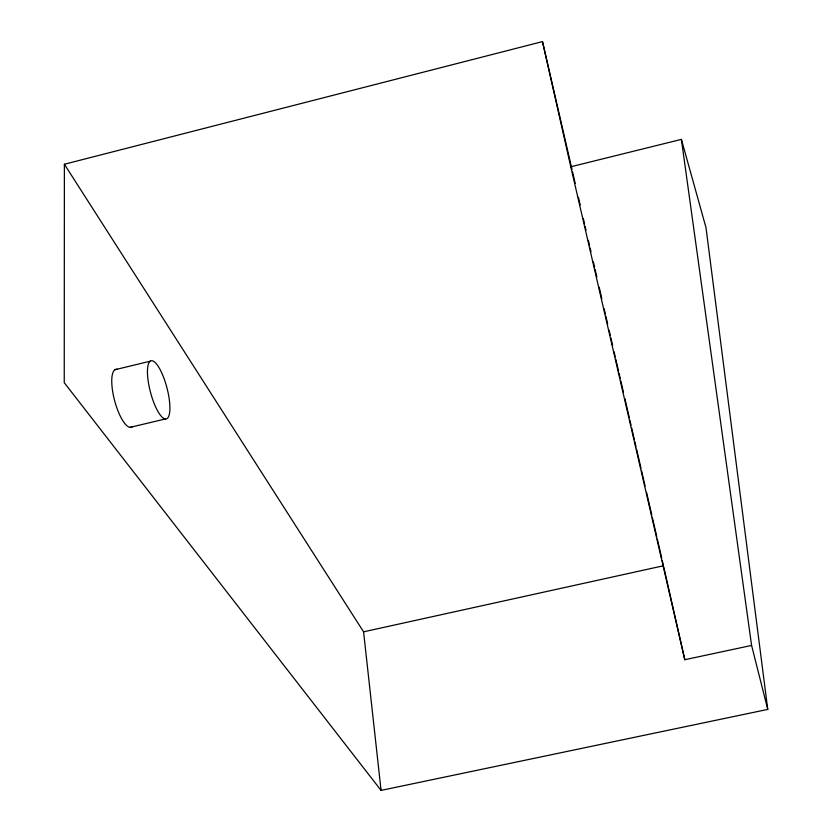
<?xml version="1.0" encoding="UTF-8"?>
<svg xmlns="http://www.w3.org/2000/svg" width="832" height="832" viewBox="0 0 832 832"><rect width="100%" height="100%" fill="white"/><g stroke="black" fill="none" stroke-linecap="round" stroke-linejoin="round"><path stroke-width="1.25" d="M572.01 169.478L542.485 41.6L64.386 164.247L64.241 382.689L381.066 790.4L767.759 709.405L705.994 227.594L681.387 139.381L570.783 166.785L684.809 659.714L751.587 645.434L681.387 139.381M114.951 369.73L150.249 361.192M130.042 427.357L165.246 418.995A30.046 8.518 75.3 0 0 163.301 376.574A30.046 8.518 75.3 0 0 147.503 374.098A30.046 8.518 75.3 0 0 165.246 418.995M64.386 164.247L363.574 631.821L663.489 565.76L662.314 560.695M751.587 645.434L767.759 709.405M572.593 172.006L575.224 183.404M578.438 197.33L580.185 204.922M583.409 218.858L584.574 223.922M585.156 226.45L586.03 230.246M588.37 240.375L589.545 245.44M590.127 247.978L591.001 251.774M593.341 261.903L594.506 266.968M595.098 269.495L596.846 277.098M599.186 287.227L601.817 298.615M604.157 308.745L605.322 313.81M605.904 316.347L607.662 323.939M609.128 330.273L610.293 335.338M610.875 337.865L612.633 345.467M614.089 351.79L615.264 356.855M615.846 359.393L618.478 370.781M619.06 373.318L620.225 378.383M620.818 380.91L623.449 392.309M624.905 398.642L629.294 417.633M629.876 420.16L631.041 425.225M631.623 427.762L634.254 439.15M634.847 441.688L636.012 446.753M636.594 449.28L640.983 468.27M641.566 470.808L645.07 486.002M646.537 492.326L651.799 515.122M652.382 517.65L656.76 536.64M657.342 539.178L661.731 558.168M663.77 567.018L684.809 659.714M542.485 41.6L570.783 166.785M363.574 631.821L381.066 790.4M132.35 426.702A29.973 9.173 75.1 0 1 114.535 400.296A29.973 9.173 75.1 0 1 117.333 369.346"/></g></svg>
